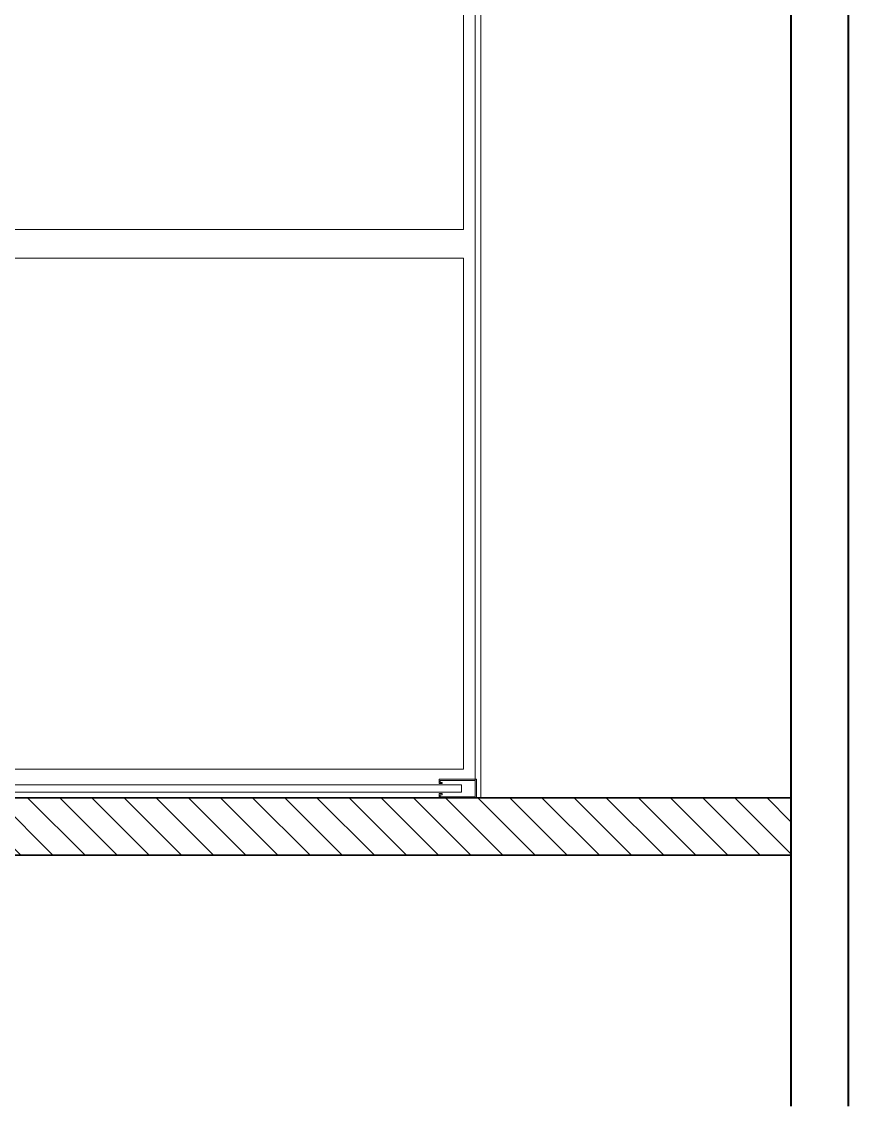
# Model space of a CAD drawing. Extents: x 65572 to 72871, y 30718 to 33858.
# Drawn here: x 66909.9 to 66981.9, y 32213.1 to 32307.6 of the extents above; entities that cross this region are included whole.
import ezdxf

# ---------------------------------------------------------------- set-up
doc = ezdxf.new("R2010")
doc.units = 0
doc.header["$LTSCALE"] = 0.5
doc.header["$MEASUREMENT"] = 0
for name, color, linetype, lineweight in [('Framing', 142, 'CONTINUOUS', 13), ('Hatches', 8, 'CONTINUOUS', 5), ('Structure', 7, 'CONTINUOUS', 40), ('Viewed', 150, 'CONTINUOUS', 9), ('Walls', 7, 'CONTINUOUS', 35)]:
    doc.layers.add(name, color=color, linetype=linetype, lineweight=lineweight)

msp = doc.modelspace()

# ---------------------------------------------------------------- hatches: boundary and pattern name
at = {"layer": 'Hatches', "linetype": 'ByBlock'}
h = msp.add_hatch(dxfattribs=at)
h.set_pattern_fill('ANSI31', color=256, scale=15.838381, style=0)
h.set_pattern_definition([(135, (66012.1274, 32203.0825), (-1.3999283, -1.3999283), [])])
h.paths.add_polyline_path([(66976.872352, 32239.968035), (66976.872352, 32234.968035), (66842.890623, 32234.968035), (66842.890623, 32239.968035)])

# ---------------------------------------------------------------- linework, layer by layer
at = {"layer": 'Framing'}
for p, q in [((66949.372352, 32239.968035), (66949.372352, 32435.968035)), ((66949.872352, 32239.968035), (66949.872352, 32337.468035)), ((66948.174465, 32241.093035), (66843.886014, 32241.093035)), ((66946.227821, 32241.218035), (66946.227821, 32241.593035)), ((66946.227821, 32241.593035), (66949.477821, 32241.593035)), ((66946.509071, 32241.218035), (66946.227821, 32241.218035)), ((66949.372352, 32241.487566), (66946.33329, 32241.487566)), ((66946.33329, 32241.487566), (66946.33329, 32241.323504)), ((66946.33329, 32241.323504), (66946.509071, 32241.323504)), ((66946.509071, 32241.323504), (66946.509071, 32241.218035)), ((66948.174465, 32240.468035), (66948.174465, 32241.093035)), ((66949.372352, 32240.073504), (66949.372352, 32241.487566)), ((66949.477821, 32241.593035), (66949.477821, 32239.968035)), ((66948.174465, 32240.468035), (66843.886014, 32240.468035)), ((66946.227821, 32239.968035), (66946.227821, 32240.343035)), ((66946.227821, 32240.343035), (66946.509071, 32240.343035)), ((66946.509071, 32240.237566), (66946.33329, 32240.237566)), ((66946.33329, 32240.237566), (66946.33329, 32240.073504)), ((66946.33329, 32240.073504), (66949.372352, 32240.073504)), ((66946.509071, 32240.343035), (66946.509071, 32240.237566)), ((66949.477821, 32239.968035), (66946.227821, 32239.968035)), ((66949.372352, 32239.968035), (66949.872352, 32239.968035))]:
    msp.add_line(p, q, dxfattribs=at)
at = {"layer": 'Structure'}
for p, q in [((66976.872352, 32337.468035), (66976.872352, 32213.10795)), ((66981.872352, 32337.468035), (66981.872352, 32213.10795)), ((66976.872352, 32239.968035), (66976.872352, 32234.968035))]:
    msp.add_line(p, q, dxfattribs=at)
at = {"layer": 'Viewed', "linetype": 'ByBlock'}
for p, q in [((66948.372352, 32289.468035), (66948.372352, 32333.968035)), ((66948.372352, 32289.468035), (66948.372352, 32333.968035)), ((66881.377046, 32289.468035), (66948.372352, 32289.468035)), ((66881.377046, 32289.468035), (66948.372352, 32289.468035)), ((66948.372352, 32286.968035), (66881.377046, 32286.968035)), ((66948.372352, 32286.968035), (66881.377046, 32286.968035)), ((66948.372352, 32242.468035), (66948.372352, 32286.968035)), ((66948.372352, 32242.468035), (66948.372352, 32286.968035)), ((66845.872352, 32242.468035), (66948.372352, 32242.468035)), ((66845.872352, 32242.468035), (66948.372352, 32242.468035))]:
    msp.add_line(p, q, dxfattribs=at)
at = {"layer": 'Walls'}
for p, q in [((66842.890623, 32239.968035), (66976.872352, 32239.968035)), ((66976.872352, 32234.968035), (66842.890623, 32234.968035))]:
    msp.add_line(p, q, dxfattribs=at)

doc.saveas('drawing.dxf')
